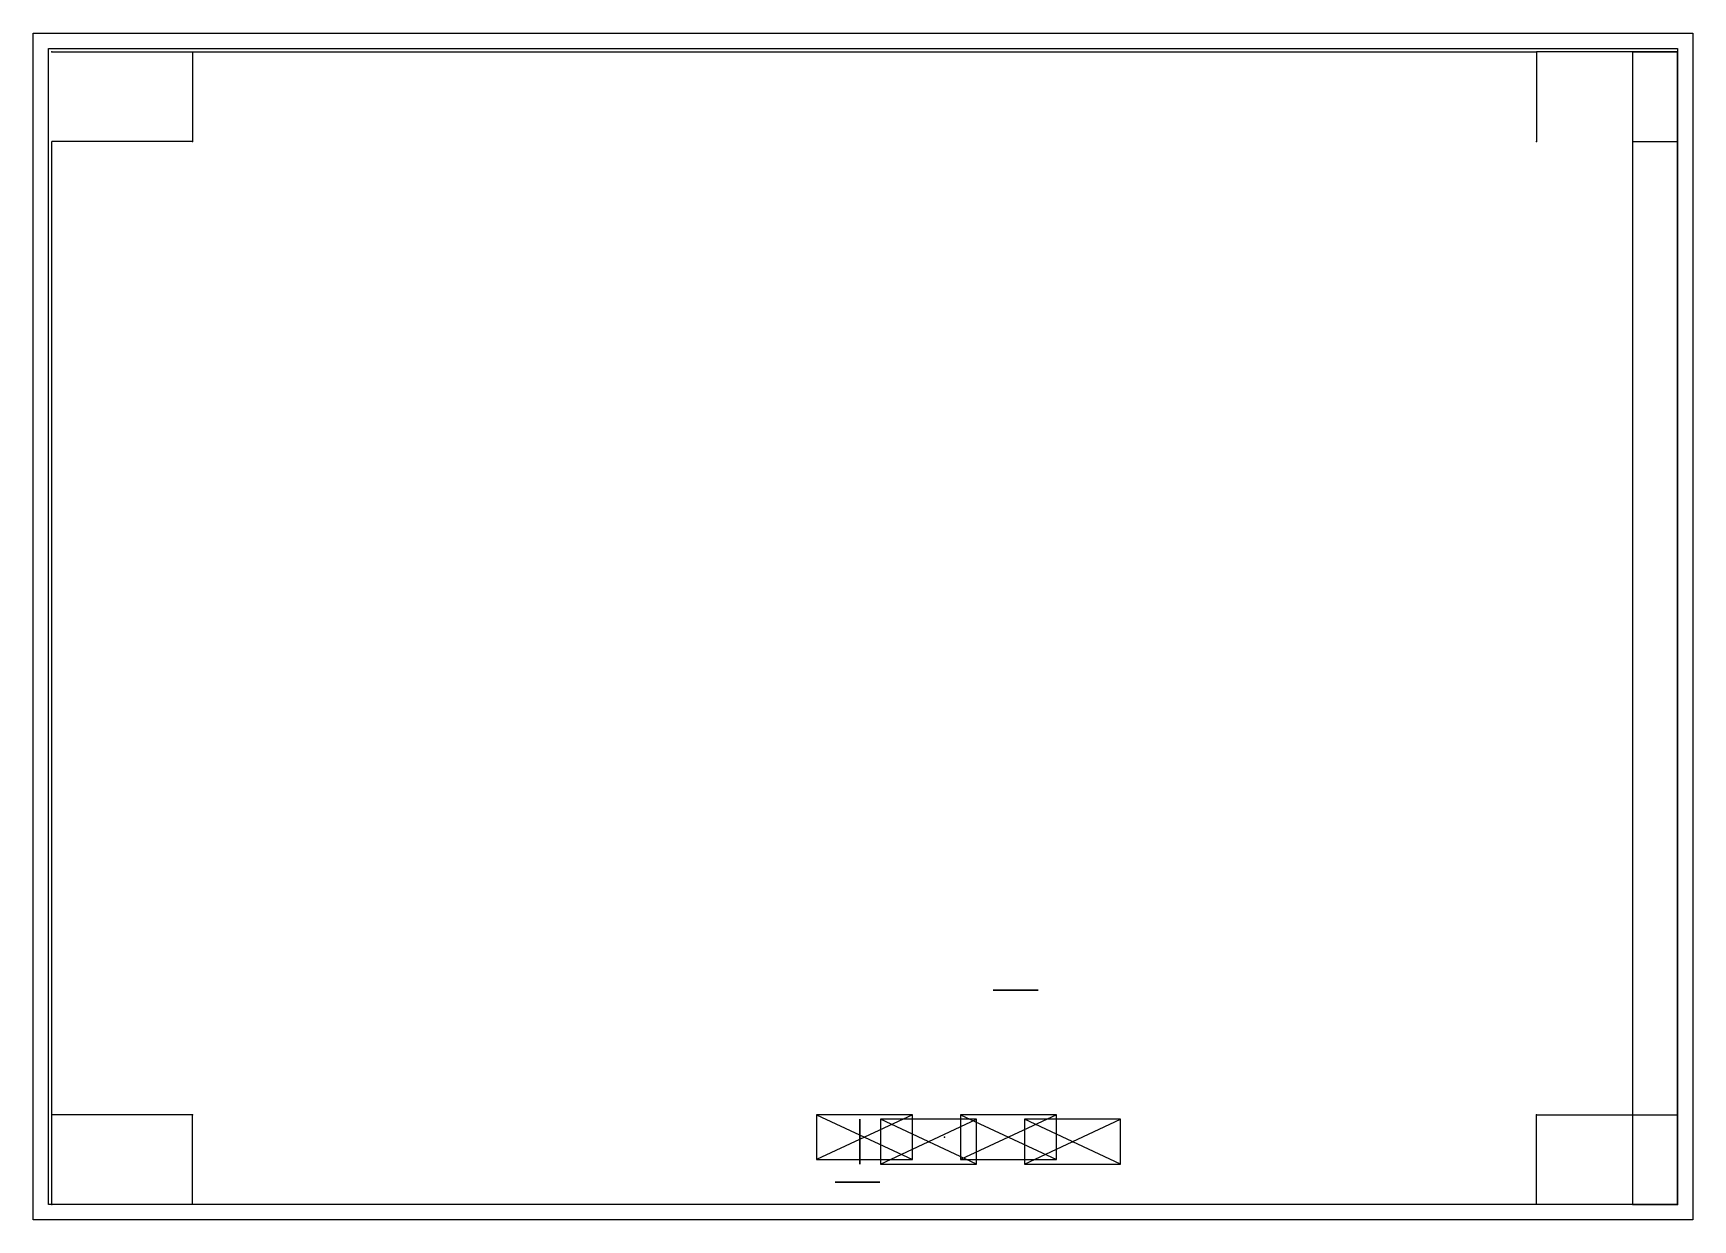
# Model space of a CAD drawing. Header units: millimetres. Extents: x -712 to 585, y -65 to 862.
import ezdxf

# ---------------------------------------------------------------- set-up
doc = ezdxf.new("R2010")
doc.units = ezdxf.units.MM
doc.header["$MEASUREMENT"] = 0
for name, color, linetype in [('LegLong_Sketch1', 7, 'Continuous'), ('LegMid_Sketch1', 7, 'Continuous'), ('Legshort_Sketch1', 7, 'Continuous'), ('Longeron_Sketch1', 7, 'Continuous'), ('Stringer_Sketch1', 7, 'Continuous'), ('Workbench v6_Sketch1', 7, 'Continuous'), ('Workbench v6_Sketch2', 7, 'Continuous')]:
    doc.layers.add(name, color=color, linetype=linetype)

# ---------------------------------------------------------------- blocks, each defined once
blk = doc.blocks.new('LegLong')
at = {"layer": 'LegLong_Sketch1'}
for p, q in [((-37.5, 17.5), (-37.5, -17.5)), ((37.5, 17.5), (-37.5, -17.5)), ((-37.5, 17.5), (37.5, -17.5)), ((37.5, 17.5), (-37.5, 17.5)), ((37.5, -17.5), (37.5, 17.5)), ((-37.5, -17.5), (37.5, -17.5))]:
    blk.add_line(p, q, dxfattribs=at)
blk.add_point((0, 0), dxfattribs=at)
blk.add_point((0, 0), dxfattribs=at)
blk = doc.blocks.new('Legshort')
at = {"layer": 'Legshort_Sketch1'}
for p, q in [((37.5, 17.5), (-37.5, -17.5)), ((-37.5, 17.5), (-37.5, -17.5)), ((-37.5, 17.5), (37.5, -17.5)), ((37.5, 17.5), (-37.5, 17.5)), ((37.5, -17.5), (37.5, 17.5)), ((-37.5, -17.5), (37.5, -17.5))]:
    blk.add_line(p, q, dxfattribs=at)
blk.add_point((0, 0), dxfattribs=at)
blk.add_point((0, 0), dxfattribs=at)
blk = doc.blocks.new('LegMid')
at = {"layer": 'LegMid_Sketch1'}
for p, q in [((-37.5, 17.5), (37.5, -17.5)), ((37.5, 17.5), (-37.5, 17.5)), ((37.5, 17.5), (-37.5, -17.5)), ((-37.5, 17.5), (-37.5, -17.5)), ((37.5, -17.5), (37.5, 17.5)), ((-37.5, -17.5), (37.5, -17.5))]:
    blk.add_line(p, q, dxfattribs=at)
blk.add_point((0, 0), dxfattribs=at)
blk.add_point((0, 0), dxfattribs=at)
blk = doc.blocks.new('Leg1')
blk.add_blockref('LegLong', (0, 0))
at = {"rotation": 180}
for name, p in [('Legshort', (50, -3.5)), ('LegMid', (50, -3.5, 40))]:
    blk.add_blockref(name, p, dxfattribs=at)
blk = doc.blocks.new('Longeron')
at = {"layer": 'Longeron_Sketch1'}
for p, q in [((-37.5, 17.5), (-37.5, -17.5)), ((-37.5, 17.5), (37.5, -17.5)), ((37.5, 17.5), (-37.5, -17.5)), ((37.5, 17.5), (-37.5, 17.5)), ((37.5, -17.5), (37.5, 17.5)), ((-37.5, -17.5), (37.5, -17.5))]:
    blk.add_line(p, q, dxfattribs=at)
blk.add_point((0, 0), dxfattribs=at)
blk.add_point((0, 0), dxfattribs=at)
blk = doc.blocks.new('SideFrame')
for p in [(-62.5, 0), (50, 0)]:
    blk.add_blockref('Leg1', p)
at = {"extrusion": (1, 0, -1.22465e-16), "rotation": 270}
for p in [(-3.5, 33.75, -66.25), (-3.5, 86.25, -66.25)]:
    blk.add_blockref('Longeron', p, dxfattribs=at)
blk = doc.blocks.new('Stringer')
at = {"layer": 'Stringer_Sketch1'}
for p, q in [((37.5, 17.5), (-37.5, 17.5)), ((-37.5, 17.5), (-37.5, -17.5)), ((-37.5, 17.5), (37.5, -17.5)), ((37.5, 17.5), (-37.5, -17.5)), ((37.5, -17.5), (37.5, 17.5)), ((-37.5, -17.5), (37.5, -17.5))]:
    blk.add_line(p, q, dxfattribs=at)
blk.add_point((0, 0), dxfattribs=at)
blk.add_point((0, 0), dxfattribs=at)

msp = doc.modelspace()

# ---------------------------------------------------------------- linework, layer by layer
at = {"layer": 'Workbench v6_Sketch1'}
for p, q in [((-697.5, 847.5, 375), (462.5, 847.5, 375)), ((-587.5, 847.5, 375), (-587.5, 777.5, 375)), ((537.5, 847.5, 375), (462.5, 847.5, 375)), ((462.5, 847.5, 375), (462.5, 777.5, 375)), ((572.5, 847.5, 375), (537.5, 847.5, 375)), ((537.5, 847.5, 375), (537.5, -52.5, 375)), ((537.5, 847.5, 375), (572.5, 847.5, 375)), ((572.5, 777.5, 375), (572.5, 847.5, 375)), ((572.5, -52.5, 375), (572.5, 847.5, 375)), ((-587.5, 777.5, 375), (-697.5, 777.5, 375)), ((-697.5, -52.5, 375), (-697.5, 777.5, 375)), ((537.5, 777.5, 375), (572.5, 777.5, 375)), ((572.5, 777.5, 375), (572.5, 17.5, 375)), ((-587.5, 17.5, 375), (-697.5, 17.5, 375)), ((-587.5, -52.5, 375), (-587.5, 17.5, 375)), ((462.5, -52.5, 375), (462.5, 17.5, 375)), ((462.5, 17.5, 375), (572.5, 17.5, 375)), ((462.5, -52.5, 375), (-587.5, -52.5, 375)), ((537.5, -52.5, 375), (572.5, -52.5, 375)), ((572.5, -52.5, 375), (537.5, -52.5, 375))]:
    msp.add_line(p, q, dxfattribs=at)
for p in [(-697.5, 847.5, 375), (572.5, 847.5, 375), (-587.5, 777.5, 375), (462.5, 777.5, 375), (-587.5, 17.5, 375), (462.5, 17.5, 375), (0, 0, 375), (-697.5, -52.5, 375), (572.5, -52.5, 375)]:
    msp.add_point(p, dxfattribs=at)
at = {"layer": 'Workbench v6_Sketch2'}
for p, q in [((-712, 862, 900), (584.5, 862, 900)), ((-712, -64.5, 900), (-712, 862, 900)), ((584.5, 862, 900), (584.5, -64.5, 900)), ((-700, -52.5, 900), (-700, 850, 900)), ((-700, 850, 900), (572.5, 850, 900)), ((572.5, 847.5, 900), (537.5, 847.5, 900)), ((537.5, 847.5, 900), (537.5, -52.5, 900)), ((572.5, 850, 900), (572.5, -52.5, 900)), ((572.5, -52.5, 900), (572.5, 847.5, 900)), ((584.5, -64.5, 900), (-712, -64.5, 900)), ((572.5, -52.5, 900), (-700, -52.5, 900)), ((537.5, -52.5, 900), (572.5, -52.5, 900))]:
    msp.add_line(p, q, dxfattribs=at)
msp.add_point((0, 0, 900), dxfattribs=at)

# ---------------------------------------------------------------- block references
at = {"extrusion": (0, -1, 0), "rotation": 270}
for p in [(55.5, 33.75, -114.75), (55.5, 86.25, -114.75)]:
    msp.add_blockref('Stringer', p, dxfattribs=at)
msp.add_blockref('SideFrame', (0, 0))
at = {"extrusion": (0, 1, 0), "rotation": 270}
for p in [(68, 33.75, -35.25), (68, 86.25, -35.25)]:
    msp.add_blockref('Stringer', p, dxfattribs=at)

doc.saveas('drawing.dxf')
